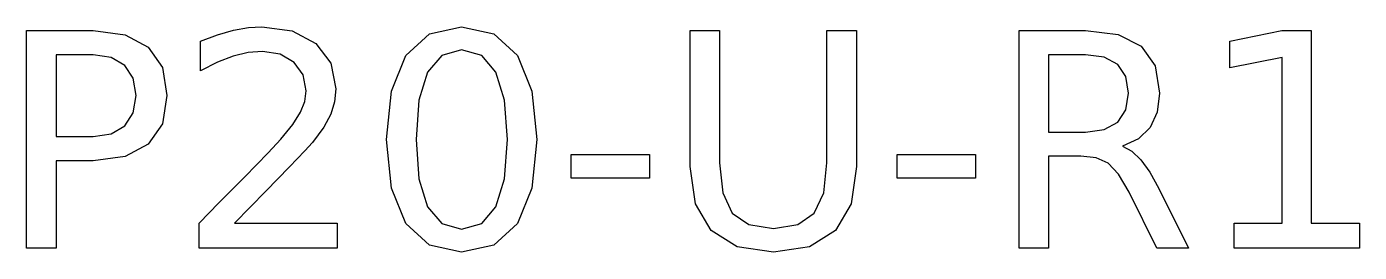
# Model space of a CAD drawing. Header units: millimetres. Extents: x -6.5 to 6.5, y -1.1 to 1.1.
import ezdxf

# ---------------------------------------------------------------- set-up
doc = ezdxf.new("R2010")
doc.units = ezdxf.units.MM

msp = doc.modelspace()

# ---------------------------------------------------------------- linework, layer by layer
for points in [[(-6.5, 1.062), (-5.852, 1.062), (-5.539, 1.021), (-5.313, 0.9), (-5.176, 0.702), (-5.131, 0.428), (-5.176, 0.153), (-5.313, -0.046), (-5.539, -0.166), (-5.852, -0.207), (-6.213, -0.207), (-6.213, -1.059), (-6.5, -1.059), (-6.5, 1.062)], [(-4.473, -0.817), (-3.472, -0.817), (-3.472, -1.059), (-4.818, -1.059), (-4.818, -0.817), (-4.626, -0.619), (-4.373, -0.364), (-4.144, -0.129), (-4.019, 0.004), (-3.902, 0.147), (-3.827, 0.266), (-3.785, 0.372), (-3.772, 0.476), (-3.801, 0.63), (-3.89, 0.752), (-4.027, 0.832), (-4.199, 0.859), (-4.338, 0.847), (-4.484, 0.812), (-4.639, 0.753), (-4.804, 0.67), (-4.804, 0.96), (-4.637, 1.021), (-4.481, 1.065), (-4.336, 1.091), (-4.205, 1.1), (-3.909, 1.059), (-3.679, 0.935), (-3.533, 0.743), (-3.484, 0.495), (-3.496, 0.368), (-3.533, 0.247), (-3.602, 0.12), (-3.711, -0.029), (-3.785, -0.109), (-3.937, -0.267), (-4.166, -0.503), (-4.473, -0.817)], [(-2.257, 1.1), (-1.942, 1.029), (-1.712, 0.818), (-1.571, 0.472), (-1.524, -0.001), (-1.571, -0.473), (-1.712, -0.818), (-1.942, -1.03), (-2.257, -1.1), (-2.571, -1.03), (-2.801, -0.818), (-2.942, -0.473), (-2.989, -0.001), (-2.942, 0.472), (-2.801, 0.818), (-2.571, 1.029), (-2.257, 1.1)], [(-0.028, 1.062), (0.26, 1.062), (0.26, -0.227), (0.291, -0.52), (0.383, -0.717), (0.545, -0.829), (0.784, -0.867), (1.022, -0.829), (1.183, -0.717), (1.276, -0.52), (1.307, -0.227), (1.307, 1.062), (1.595, 1.062), (1.595, -0.262), (1.544, -0.626), (1.389, -0.888), (1.136, -1.047), (0.784, -1.1), (0.431, -1.047), (0.177, -0.888), (0.023, -0.626), (-0.028, -0.262), (-0.028, 1.062)], [(4.188, -0.064), (4.279, -0.113), (4.368, -0.198), (4.455, -0.319), (4.543, -0.479), (4.834, -1.059), (4.526, -1.059), (4.255, -0.515), (4.151, -0.337), (4.051, -0.232), (3.934, -0.18), (3.782, -0.162), (3.469, -0.162), (3.469, -1.059), (3.182, -1.059), (3.182, 1.062), (3.83, 1.062), (4.147, 1.024), (4.373, 0.91), (4.507, 0.719), (4.552, 0.451), (4.528, 0.268), (4.458, 0.118), (4.344, 0.007), (4.188, -0.064)], [(5.279, -0.817), (5.747, -0.817), (5.747, 0.801), (5.237, 0.698), (5.237, 0.96), (5.744, 1.062), (6.031, 1.062), (6.031, -0.817), (6.5, -0.817), (6.5, -1.059), (5.279, -1.059), (5.279, -0.817)], [(-6.213, 0.826), (-6.213, 0.029), (-5.852, 0.029), (-5.675, 0.055), (-5.543, 0.133), (-5.461, 0.259), (-5.433, 0.428), (-5.461, 0.597), (-5.543, 0.722), (-5.675, 0.8), (-5.852, 0.826), (-6.213, 0.826)], [(-2.257, 0.873), (-2.451, 0.818), (-2.59, 0.655), (-2.673, 0.382), (-2.701, -0.001), (-2.673, -0.382), (-2.59, -0.655), (-2.451, -0.818), (-2.257, -0.873), (-2.061, -0.818), (-1.922, -0.655), (-1.838, -0.382), (-1.81, -0.001), (-1.838, 0.382), (-1.922, 0.655), (-2.061, 0.818), (-2.257, 0.873)], [(3.469, 0.826), (3.469, 0.073), (3.83, 0.073), (4.012, 0.097), (4.143, 0.169), (4.222, 0.288), (4.249, 0.451), (4.222, 0.614), (4.143, 0.731), (4.012, 0.802), (3.83, 0.826), (3.469, 0.826)], [(-1.188, -0.146), (-0.423, -0.146), (-0.423, -0.378), (-1.188, -0.378), (-1.188, -0.146)], [(1.99, -0.146), (2.755, -0.146), (2.755, -0.378), (1.99, -0.378), (1.99, -0.146)]]:
    msp.add_lwpolyline(points, close=True)

doc.saveas('drawing.dxf')
